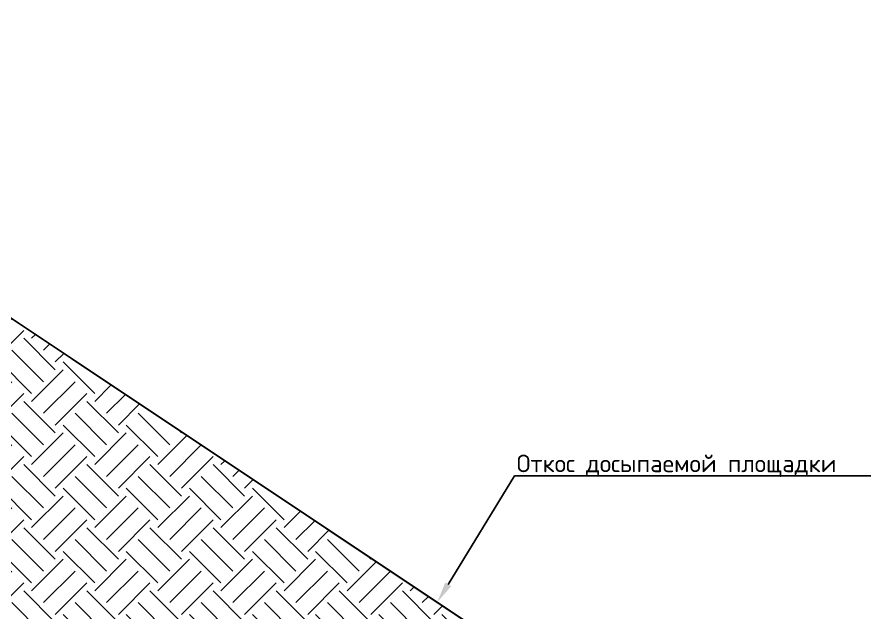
# Model space of a CAD drawing. Header units: millimetres. Extents: x -3202496 to 4385296, y -544754 to -321270.
# Drawn here: x 530217 to 536292, y -398743 to -394505 of the extents above; entities that cross this region are included whole.
import ezdxf
from ezdxf import colors
from ezdxf.entities.mleader import LeaderData, LeaderLine
from ezdxf.math import Vec2, Vec3

# ---------------------------------------------------------------- set-up
doc = ezdxf.new("R2010")
doc.units = ezdxf.units.MM
for name, color, linetype, lineweight in [('ГП_искусств сооруж-я_второстепенные', 7, 'Continuous', 25), ('ГП_искусств сооруж-я_выноски', 7, 'Continuous', 15), ('ГП_искусств сооруж-я_штриховка', 7, 'Continuous', 9)]:
    doc.layers.add(name, color=color, linetype=linetype, lineweight=lineweight)
doc.layers.add('помощь', color=1, linetype='Continuous', lineweight=0, plot=False)
doc.styles.add('ISOCPEUR', font='isocpeur.ttf')

msp = doc.modelspace()

# ---------------------------------------------------------------- hatches: boundary and pattern name
at = {"layer": 'ГП_искусств сооруж-я_штриховка'}
h = msp.add_hatch(dxfattribs=at)
h.set_pattern_fill('EARTH', color=256, scale=50, angle=45)
h.set_pattern_definition([(45, (-23143.84, -36849.5), (0, 449.0128), [317.5, -317.5]), (45, (-23228.03, -36765.3), (0, 449.0128), [317.5, -317.5]), (45, (-23312.2, -36681.12), (0, 449.0128), [317.5, -317.5]), (135, (-23312.2, -36625), (-449.0128, 0), [317.5, -317.5]), (135, (-23228.03, -36540.8), (-449.0128, 0), [317.5, -317.5]), (135, (-23143.84, -36456.62), (-449.0128, 0), [317.5, -317.5])])
h.paths.add_polyline_path([(527782.99, -398904.99), (527782.99, -399619.28), (533187.99, -399644.29), (533187.99, -399564.29), (535187.99, -399574.29), (535187.99, -399534.99), (534183.49, -399534.99), (533767.81, -399247.76), (533862.99, -399104.99), (527782.99, -395051.66)])

# ---------------------------------------------------------------- linework, layer by layer
at = {"layer": 'ГП_искусств сооруж-я_второстепенные', "ltscale": 10}
msp.add_lwpolyline([(534237.99, -399354.99), (526962.3, -394504.53)], dxfattribs=at)
at = {"layer": 'ГП_искусств сооруж-я_выноски'}
msp.add_lwpolyline([(534237.99, -399354.99), (530822.99, -397078.33)], dxfattribs=at)
at = {"layer": 'помощь', "ltscale": 10}
msp.add_xline((538676.92, -440831.53), (0, 1), dxfattribs=at)
msp.add_lwpolyline([(527782.99, -398904.99), (527782.99, -398904.99), (527782.99, -399619.28), (533187.99, -399644.29), (533187.99, -399564.29), (535187.99, -399574.29), (535187.99, -399534.99), (534183.49, -399534.99), (533767.81, -399247.76), (533862.99, -399104.99), (527782.99, -395051.66)], close=True, dxfattribs=at)

# ---------------------------------------------------------------- leaders
at = {"layer": 'ГП_искусств сооруж-я_выноски', "linetype": 'Continuous', "ltscale": 10}
ml = msp.add_multileader_mtext('Standard', dxfattribs=at)
ml.set_content('Откос досыпаемой площадки', color=256, style='ISOCPEUR')
ml.set_leader_properties()
ml.build(insert=Vec2(0, 0))
ml.multileader.update_dxf_attribs({"text_left_attachment_type": 6, "text_right_attachment_type": 6, "dogleg_length": 0.659, "arrow_head_size": 150, "scale": 50})
ctx = ml.context
ctx.base_point, ctx.scale, ctx.char_height, ctx.arrow_head_size, ctx.landing_gap_size, ctx.plane_origin = Vec3(533790.2, -397766.67), 50, 125, 150, 0, Vec3(516750.76, -395139.72)
ctx.left_attachment, ctx.right_attachment, ctx.text_align_type = 6, 6, 1
notes = []
notes.append((ctx, [(0, (1, 1, 0), (533757.25, -397766.67), (1, 0), 32.95, [(0, [(533206.19, -398667.13)], 0, [])])]))
ctx.mtext.insert, ctx.mtext.alignment, ctx.mtext.flow_direction = Vec3(534908.95, -397616.67), 2, 5
for ctx, leaders in notes:
    for number, flags, end, landing, length, lines in leaders:
        leader = LeaderData()
        leader.index, (leader.has_last_leader_line, leader.has_dogleg_vector, leader.attachment_direction) = number, flags
        leader.last_leader_point, leader.dogleg_vector, leader.dogleg_length = Vec3(end), Vec3(landing), length
        for number, points, colour, breaks in lines:
            line = LeaderLine()
            line.index, line.vertices, line.color, line.breaks = number, Vec3.list(points), colors.encode_raw_color(colour), breaks
            leader.lines.append(line)
        ctx.leaders.append(leader)

doc.saveas('drawing.dxf')
